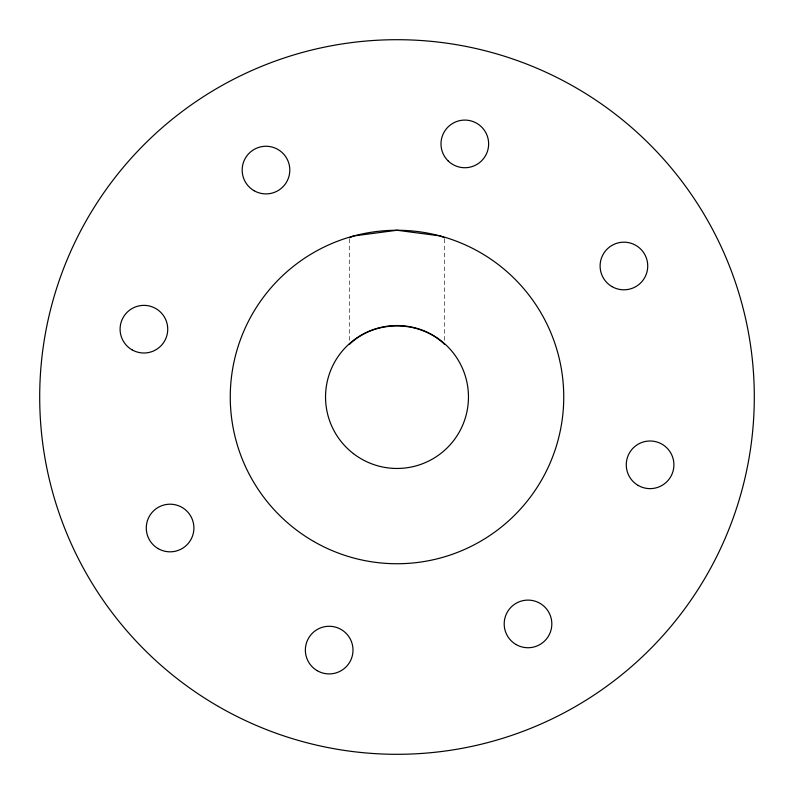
<?xml version="1.0" encoding="UTF-8"?>
<svg xmlns="http://www.w3.org/2000/svg" width="794" height="794" viewBox="0 0 794 794"><rect width="100%" height="100%" fill="white"/><g stroke="black" fill="none" stroke-linecap="round" stroke-linejoin="round"><path stroke-width="0.6" stroke-dasharray="3.97 2.98" d="M444.64 239.044L444.64 341.956M349.36 239.044L349.36 340.735"/><path stroke-width="1.19" d="M349.36 344.457C374.589 319.744 419.391 319.764 444.64 344.437M349.36 237.803L353.846 235.937L397 230.26L440.154 235.937L444.64 237.803M353.38 453.602A71.46 71.46 0 0 0 467.835 406.468A71.46 71.46 0 0 0 369.786 330.929A71.46 71.46 0 0 0 353.38 453.602M313.63 541.399A166.74 166.74 0 0 0 563.74 397A166.74 166.74 0 0 0 313.63 252.601A166.74 166.74 0 0 0 313.63 541.399M218.35 706.432A357.3 357.3 0 0 0 754.3 397A357.3 357.3 0 0 0 218.35 87.568A357.3 357.3 0 0 0 218.35 706.432M612.005 286.614A23.82 23.82 0 0 0 647.735 265.99A23.82 23.82 0 0 0 612.005 245.366A23.82 23.82 0 0 0 612.005 286.614M254.08 190.709A23.82 23.82 0 0 0 289.81 170.085A23.82 23.82 0 0 0 254.08 149.451A23.82 23.82 0 0 0 254.08 190.709M447.975 160.755A23.82 23.82 0 0 0 487.824 150.076A23.82 23.82 0 0 0 458.654 120.896A23.82 23.82 0 0 0 447.975 160.755M158.175 548.634A23.82 23.82 0 0 0 193.905 528.01A23.82 23.82 0 0 0 158.175 507.386A23.82 23.82 0 0 0 158.175 548.634M132.002 349.817A23.82 23.82 0 0 0 167.733 329.182A23.82 23.82 0 0 0 132.002 308.558A23.82 23.82 0 0 0 132.002 349.817M638.178 485.442A23.82 23.82 0 0 0 673.908 464.818A23.82 23.82 0 0 0 638.178 444.183A23.82 23.82 0 0 0 638.178 485.442M317.272 670.722A23.82 23.82 0 0 0 353.002 650.087A23.82 23.82 0 0 0 317.272 629.463A23.82 23.82 0 0 0 317.272 670.722M516.1 644.549A23.82 23.82 0 0 0 551.83 623.915A23.82 23.82 0 0 0 516.1 603.291A23.82 23.82 0 0 0 516.1 644.549"/></g></svg>
